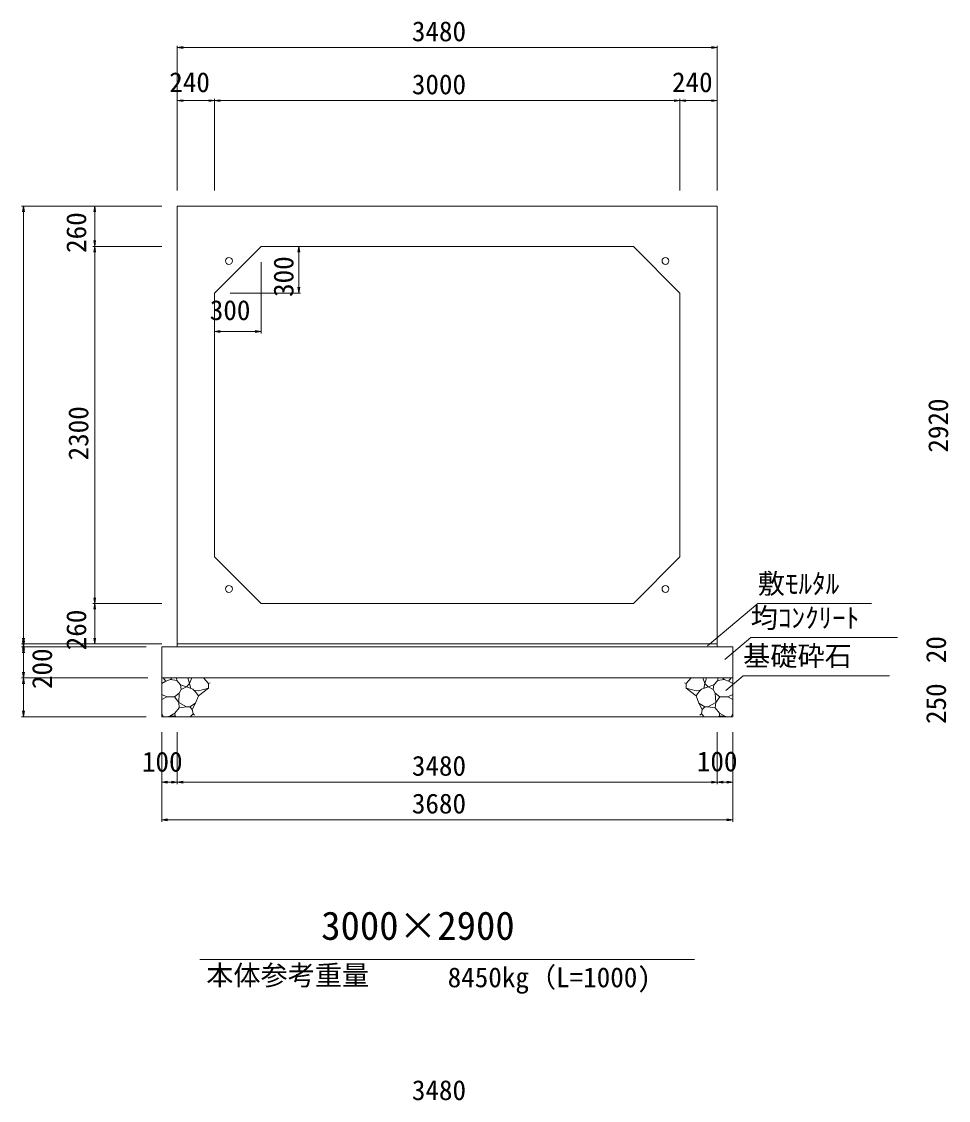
# Model space of a CAD drawing. Units: millimetres on the paper. Extents: x 0 to 841, y 0 to 594.
# Drawn here: x 165.8 to 285.3, y 138.1 to 277.1 of the extents above; entities that cross this region are included whole.
import ezdxf
from ezdxf.enums import TextEntityAlignment as Align

# ---------------------------------------------------------------- set-up
doc = ezdxf.new("R2010")
doc.units = ezdxf.units.MM
for name, color, linetype, lineweight in [('D-STR-DIM（寸法）', 7, 'Continuous', 18), ('D-STR-HTXT（旗揚げ）', 4, 'Continuous', 18), ('D-STR-STRn（構造物）', 5, 'Continuous', 18), ('D-STR（構造物外形線）', 1, 'Continuous', 18)]:
    doc.layers.add(name, color=color, linetype=linetype, lineweight=lineweight)
doc.layers.add('D-STR-TXT（文字）', color=7, linetype='Continuous')
doc.styles.add('ＭＳ ゴシック', font='')
doc.styles.get('ＭＳ ゴシック').set_extended_font_data('MS Gothic')

msp = doc.modelspace()

# ---------------------------------------------------------------- linework, layer by layer
at = {"layer": 'D-STR-DIM（寸法）'}
for p, q in [((185.873, 255.34), (185.873, 274.015)), ((185.873, 273.765), (186.623, 273.89)), ((254.723, 273.89), (255.473, 273.765)), ((255.473, 255.34), (255.473, 274.015)), ((185.873, 273.765), (185.973, 273.765)), ((186.623, 273.64), (185.873, 273.765)), ((255.373, 273.765), (185.973, 273.765)), ((255.473, 273.765), (254.723, 273.64)), ((255.473, 273.765), (255.373, 273.765)), ((185.873, 255.34), (185.873, 267.182)), ((185.873, 266.932), (186.623, 267.057)), ((185.873, 266.932), (185.973, 266.932)), ((186.623, 266.807), (185.873, 266.932)), ((185.973, 266.932), (190.573, 266.932)), ((189.923, 267.057), (190.673, 266.932)), ((190.673, 266.932), (189.923, 266.807)), ((190.673, 266.932), (190.573, 266.932)), ((190.673, 255.34), (190.673, 267.182)), ((190.673, 255.34), (190.673, 267.182)), ((190.673, 266.932), (191.423, 267.057)), ((190.673, 266.932), (190.773, 266.932)), ((191.423, 266.807), (190.673, 266.932)), ((190.773, 266.932), (250.573, 266.932)), ((249.923, 267.057), (250.673, 266.932)), ((250.673, 266.932), (249.923, 266.807)), ((250.673, 266.932), (250.573, 266.932)), ((250.673, 255.34), (250.673, 267.182)), ((250.673, 255.34), (250.673, 267.182)), ((250.673, 266.932), (251.423, 267.057)), ((250.673, 266.932), (250.773, 266.932)), ((251.423, 266.807), (250.673, 266.932)), ((250.773, 266.932), (255.373, 266.932)), ((254.723, 267.057), (255.473, 266.932)), ((255.473, 266.932), (254.723, 266.807)), ((255.473, 266.932), (255.373, 266.932)), ((255.473, 255.34), (255.473, 267.182)), ((183.873, 253.34), (165.806, 253.34)), ((165.931, 252.59), (166.056, 253.34)), ((166.056, 253.34), (166.056, 253.24)), ((166.056, 253.34), (166.181, 252.59)), ((166.056, 253.24), (166.056, 197.04)), ((183.873, 253.34), (174.979, 253.34)), ((175.104, 252.59), (175.229, 253.34)), ((175.229, 253.34), (175.229, 253.24)), ((175.229, 253.34), (175.354, 252.59)), ((175.229, 253.24), (175.229, 248.24)), ((175.229, 248.14), (175.104, 248.89)), ((175.354, 248.89), (175.229, 248.14)), ((183.873, 248.14), (174.979, 248.14)), ((183.873, 248.14), (174.979, 248.14)), ((175.104, 247.39), (175.229, 248.14)), ((175.229, 248.14), (175.229, 248.24)), ((175.229, 248.14), (175.229, 248.04)), ((175.229, 248.14), (175.354, 247.39)), ((175.229, 202.24), (175.229, 248.04)), ((198.673, 248.14), (201.778, 248.14)), ((201.403, 247.39), (201.528, 248.14)), ((201.528, 248.14), (201.528, 248.04)), ((201.528, 248.14), (201.653, 247.39)), ((201.528, 242.24), (201.528, 248.04)), ((196.673, 246.14), (196.673, 236.942)), ((192.673, 242.14), (201.778, 242.14)), ((201.528, 242.14), (201.403, 242.89)), ((201.653, 242.89), (201.528, 242.14)), ((201.528, 242.14), (201.528, 242.24)), ((190.673, 240.14), (190.673, 236.942)), ((190.673, 237.192), (191.423, 237.317)), ((190.673, 237.192), (190.773, 237.192)), ((191.423, 237.067), (190.673, 237.192)), ((196.573, 237.192), (190.773, 237.192)), ((195.923, 237.317), (196.673, 237.192)), ((196.673, 237.192), (195.923, 237.067)), ((196.673, 237.192), (196.573, 237.192)), ((183.873, 202.14), (174.979, 202.14)), ((183.873, 202.14), (174.979, 202.14)), ((175.229, 202.14), (175.104, 202.89)), ((175.104, 201.39), (175.229, 202.14)), ((175.354, 202.89), (175.229, 202.14)), ((175.229, 202.14), (175.229, 202.24)), ((175.229, 202.14), (175.229, 202.04)), ((175.229, 202.14), (175.354, 201.39)), ((175.229, 202.04), (175.229, 197.04)), ((166.056, 196.94), (165.931, 197.69)), ((166.181, 197.69), (166.056, 196.94)), ((175.229, 196.94), (175.104, 197.69)), ((175.354, 197.69), (175.229, 196.94)), ((183.873, 196.94), (165.806, 196.94)), ((183.873, 196.94), (165.806, 196.94)), ((181.873, 196.54), (165.806, 196.54)), ((181.873, 196.54), (165.806, 196.54)), ((166.056, 196.54), (165.931, 197.29)), ((165.931, 196.19), (166.056, 196.94)), ((165.931, 195.79), (166.056, 196.54)), ((166.181, 197.29), (166.056, 196.54)), ((166.056, 196.94), (166.056, 197.04)), ((166.056, 196.94), (166.056, 196.84)), ((166.056, 196.94), (166.181, 196.19)), ((166.056, 196.84), (166.056, 196.64)), ((166.056, 196.54), (166.056, 196.64)), ((166.056, 196.54), (166.056, 196.44)), ((166.056, 196.54), (166.181, 195.79)), ((166.056, 196.44), (166.056, 192.64)), ((183.873, 196.94), (174.979, 196.94)), ((175.229, 196.94), (175.229, 197.04)), ((166.056, 192.54), (165.931, 193.29)), ((166.181, 193.29), (166.056, 192.54)), ((181.873, 192.54), (165.806, 192.54)), ((182.074, 192.54), (165.806, 192.54)), ((165.931, 191.79), (166.056, 192.54)), ((166.056, 192.54), (166.056, 192.64)), ((166.056, 192.54), (166.056, 192.44)), ((166.056, 192.54), (166.181, 191.79)), ((166.056, 192.44), (166.056, 187.64)), ((166.056, 187.54), (165.931, 188.29)), ((166.181, 188.29), (166.056, 187.54)), ((181.873, 187.54), (165.806, 187.54)), ((166.056, 187.54), (166.056, 187.64)), ((183.873, 185.54), (183.873, 174.013)), ((183.873, 185.54), (183.873, 178.877)), ((185.873, 185.54), (185.873, 178.877)), ((185.873, 185.54), (185.873, 178.877)), ((255.473, 185.54), (255.473, 178.877)), ((255.473, 185.54), (255.473, 178.877)), ((257.473, 185.54), (257.473, 178.877)), ((257.473, 185.54), (257.473, 174.013)), ((183.873, 179.127), (184.623, 179.252)), ((183.873, 179.127), (183.973, 179.127)), ((184.623, 179.002), (183.873, 179.127)), ((183.973, 179.127), (185.773, 179.127)), ((185.123, 179.252), (185.873, 179.127)), ((185.873, 179.127), (185.123, 179.002)), ((185.873, 179.127), (185.773, 179.127)), ((185.873, 179.127), (186.623, 179.252)), ((185.873, 179.127), (185.973, 179.127)), ((186.623, 179.002), (185.873, 179.127)), ((185.973, 179.127), (255.373, 179.127)), ((254.723, 179.252), (255.473, 179.127)), ((255.473, 179.127), (254.723, 179.002)), ((255.473, 179.127), (255.373, 179.127)), ((255.473, 179.127), (256.223, 179.252)), ((255.473, 179.127), (255.573, 179.127)), ((256.223, 179.002), (255.473, 179.127)), ((255.573, 179.127), (257.373, 179.127)), ((256.723, 179.252), (257.473, 179.127)), ((257.473, 179.127), (256.723, 179.002)), ((257.473, 179.127), (257.373, 179.127)), ((183.873, 174.263), (184.623, 174.388)), ((183.873, 174.263), (183.973, 174.263)), ((184.623, 174.138), (183.873, 174.263)), ((183.973, 174.263), (257.373, 174.263)), ((256.723, 174.388), (257.473, 174.263)), ((257.473, 174.263), (256.723, 174.138)), ((257.473, 174.263), (257.373, 174.263))]:
    msp.add_line(p, q, dxfattribs=at)
at = {"layer": 'D-STR-HTXT（旗揚げ）'}
for p, q in [((254.229, 196.696), (260.707, 202.138)), ((275.368, 202.138), (260.707, 202.138)), ((256.446, 194.925), (259.794, 197.739)), ((278.72, 197.739), (259.794, 197.739)), ((256.565, 190.936), (258.819, 192.83)), ((277.683, 192.83), (258.819, 192.83)), ((188.781, 156.25), (252.565, 156.25))]:
    msp.add_line(p, q, dxfattribs=at)
at = {"layer": 'D-STR-STRn（構造物）'}
for p, q in [((183.873, 196.54), (257.473, 196.54)), ((183.873, 196.54), (183.873, 187.54)), ((185.873, 196.94), (185.873, 196.54)), ((255.473, 196.94), (255.473, 196.54)), ((257.473, 196.54), (257.473, 187.54)), ((183.873, 192.54), (257.473, 192.54)), ((184.405, 192.145), (183.873, 191.832)), ((184.405, 192.145), (184.074, 192.54)), ((184.99, 192.334), (184.405, 192.145)), ((184.99, 192.334), (185.182, 192.54)), ((185.799, 192.204), (184.99, 192.334)), ((185.799, 192.204), (185.78, 192.54)), ((186.286, 191.672), (185.799, 192.204)), ((187.234, 192.54), (187.461, 191.822)), ((187.461, 191.822), (187.741, 192.54)), ((189.236, 192.54), (189.882, 191.82)), ((189.882, 191.82), (190.101, 191.929)), ((251.464, 191.82), (251.246, 191.929)), ((252.111, 192.54), (251.464, 191.82)), ((253.885, 191.822), (253.605, 192.54)), ((254.112, 192.54), (253.885, 191.822)), ((255.06, 191.672), (255.548, 192.204)), ((255.548, 192.204), (255.566, 192.54)), ((255.548, 192.204), (256.356, 192.334)), ((256.356, 192.334), (256.165, 192.54)), ((256.356, 192.334), (256.941, 192.145)), ((256.941, 192.145), (257.273, 192.54)), ((256.941, 192.145), (257.473, 191.832)), ((185.54, 190.114), (186.139, 190.58)), ((186.069, 189.38), (186.139, 190.58)), ((186.139, 190.58), (186.375, 191.052)), ((186.375, 191.052), (186.286, 191.672)), ((187.059, 191.406), (186.286, 191.672)), ((186.375, 191.052), (187.059, 191.406)), ((187.461, 191.822), (187.059, 191.406)), ((187.059, 191.406), (187.886, 191.1)), ((187.461, 191.822), (187.618, 191.2)), ((187.886, 191.1), (188.192, 190.81)), ((188.039, 190.955), (188.6, 190.901)), ((188.192, 190.81), (188.606, 190.259)), ((188.6, 190.901), (189.882, 191.229)), ((188.606, 190.259), (189.882, 191.229)), ((189.882, 191.82), (189.882, 191.229)), ((189.882, 191.229), (189.907, 191.223)), ((251.464, 191.229), (251.439, 191.223)), ((251.464, 191.82), (251.464, 191.229)), ((252.746, 190.901), (251.464, 191.229)), ((252.741, 190.259), (251.464, 191.229)), ((253.154, 190.81), (252.741, 190.259)), ((253.307, 190.955), (252.746, 190.901)), ((253.46, 191.1), (253.154, 190.81)), ((254.287, 191.406), (253.46, 191.1)), ((253.885, 191.822), (253.729, 191.2)), ((253.885, 191.822), (254.287, 191.406)), ((254.287, 191.406), (255.06, 191.672)), ((254.972, 191.052), (254.287, 191.406)), ((254.972, 191.052), (255.06, 191.672)), ((255.207, 190.58), (254.972, 191.052)), ((255.278, 189.38), (255.207, 190.58)), ((255.807, 190.114), (255.207, 190.58)), ((184.521, 190.131), (183.873, 190.404)), ((183.873, 189.763), (184.521, 190.131)), ((184.521, 190.131), (185.54, 190.114)), ((186.069, 189.38), (185.54, 190.114)), ((186.132, 188.704), (186.069, 189.38)), ((186.069, 189.38), (187.062, 188.842)), ((188.242, 189.287), (187.481, 188.811)), ((187.798, 188.486), (188.242, 189.287)), ((188.606, 190.259), (188.242, 189.287)), ((252.741, 190.259), (253.104, 189.287)), ((253.549, 188.486), (253.104, 189.287)), ((253.104, 189.287), (253.865, 188.811)), ((255.278, 189.38), (254.285, 188.842)), ((255.214, 188.704), (255.278, 189.38)), ((255.278, 189.38), (255.807, 190.114)), ((256.825, 190.131), (255.807, 190.114)), ((256.825, 190.131), (257.473, 190.404)), ((257.473, 189.763), (256.825, 190.131)), ((184.087, 187.54), (183.873, 187.985)), ((184.9, 187.632), (185.582, 188.006)), ((185.582, 188.006), (186.132, 188.704)), ((185.582, 188.006), (185.595, 187.658)), ((187.062, 188.842), (186.132, 188.704)), ((187.481, 188.811), (187.062, 188.842)), ((187.481, 188.811), (187.798, 188.486)), ((187.54, 187.54), (187.916, 187.917)), ((187.916, 187.917), (187.798, 188.486)), ((187.916, 187.917), (188.111, 187.736)), ((253.43, 187.917), (253.235, 187.736)), ((253.43, 187.917), (253.549, 188.486)), ((253.807, 187.54), (253.43, 187.917)), ((253.865, 188.811), (253.549, 188.486)), ((253.865, 188.811), (254.285, 188.842)), ((254.285, 188.842), (255.214, 188.704)), ((255.764, 188.006), (255.214, 188.704)), ((255.764, 188.006), (255.751, 187.658)), ((256.447, 187.632), (255.764, 188.006)), ((257.26, 187.54), (257.473, 187.985)), ((183.873, 187.54), (257.473, 187.54)), ((184.9, 187.632), (184.521, 187.54)), ((185.528, 187.656), (184.9, 187.632)), ((185.791, 187.54), (185.528, 187.656)), ((255.556, 187.54), (255.818, 187.656)), ((255.818, 187.656), (256.447, 187.632)), ((256.447, 187.632), (256.826, 187.54))]:
    msp.add_line(p, q, dxfattribs=at)
at = {"layer": 'D-STR（構造物外形線）'}
for p, q in [((185.873, 253.34), (255.473, 253.34)), ((185.873, 196.94), (185.873, 253.34)), ((255.473, 253.34), (255.473, 196.94)), ((190.673, 242.14), (196.673, 248.14)), ((196.673, 248.14), (244.673, 248.14)), ((244.673, 248.14), (250.673, 242.14)), ((190.673, 208.14), (190.673, 242.14)), ((250.673, 242.14), (250.673, 208.14)), ((196.673, 202.14), (190.673, 208.14)), ((250.673, 208.14), (244.673, 202.14)), ((244.673, 202.14), (196.673, 202.14)), ((255.473, 196.94), (185.873, 196.94))]:
    msp.add_line(p, q, dxfattribs=at)
for centre in [(192.542, 246.272), (248.805, 246.272), (192.542, 204.009), (248.805, 204.009)]:
    msp.add_circle(centre, 0.44, dxfattribs=at)

# ---------------------------------------------------------------- texts
at = {"layer": 'D-STR-DIM（寸法）', "style": 'ＭＳ ゴシック'}
for s, p in [('3480', (216.116, 273.815)), ('240', (184.844, 267.257)), ('3000', (216.116, 266.982)), ('240', (249.644, 267.257)), ('300', (190.068, 237.887)), ('100', (181.321, 179.703)), ('3480', (216.116, 179.177)), ('100', (252.85, 179.744)), ('3680', (216.116, 174.313)), ('3480', (216.116, 137.382))]:
    msp.add_text(s, height=2.566, dxfattribs=at).set_placement(p, align=Align.BOTTOM_LEFT)
for s, p in [('260', (174.904, 247.312)), ('300', (201.62, 241.639)), ('2920', (286.006, 221.574)), ('2300', (175.179, 220.574)), ('260', (174.904, 196.112)), ('20', (285.731, 194.449)), ('200', (170.493, 191.112)), ('250', (285.731, 186.612))]:
    msp.add_text(s, height=2.566, rotation=90, dxfattribs=at).set_placement(p, align=Align.BOTTOM_LEFT)
at = {"layer": 'D-STR-TXT（文字）', "style": 'ＭＳ ゴシック'}
for s, height, p in [('敷ﾓﾙﾀﾙ', 2.566, (260.707, 202.638)), ('均ｺﾝｸﾘｰﾄ', 2.566, (259.794, 198.239)), ('基礎砕石', 2.566, (258.819, 193.33)), ('3000×2900', 3.666, (204.43, 157.699)), ('本体参考重量', 2.566, (189.612, 152.183)), ('8450kg（L=1000)', 2.566, (220.732, 151.92))]:
    msp.add_text(s, height=height, dxfattribs=at).set_placement(p, align=Align.BOTTOM_LEFT)

doc.saveas('drawing.dxf')
